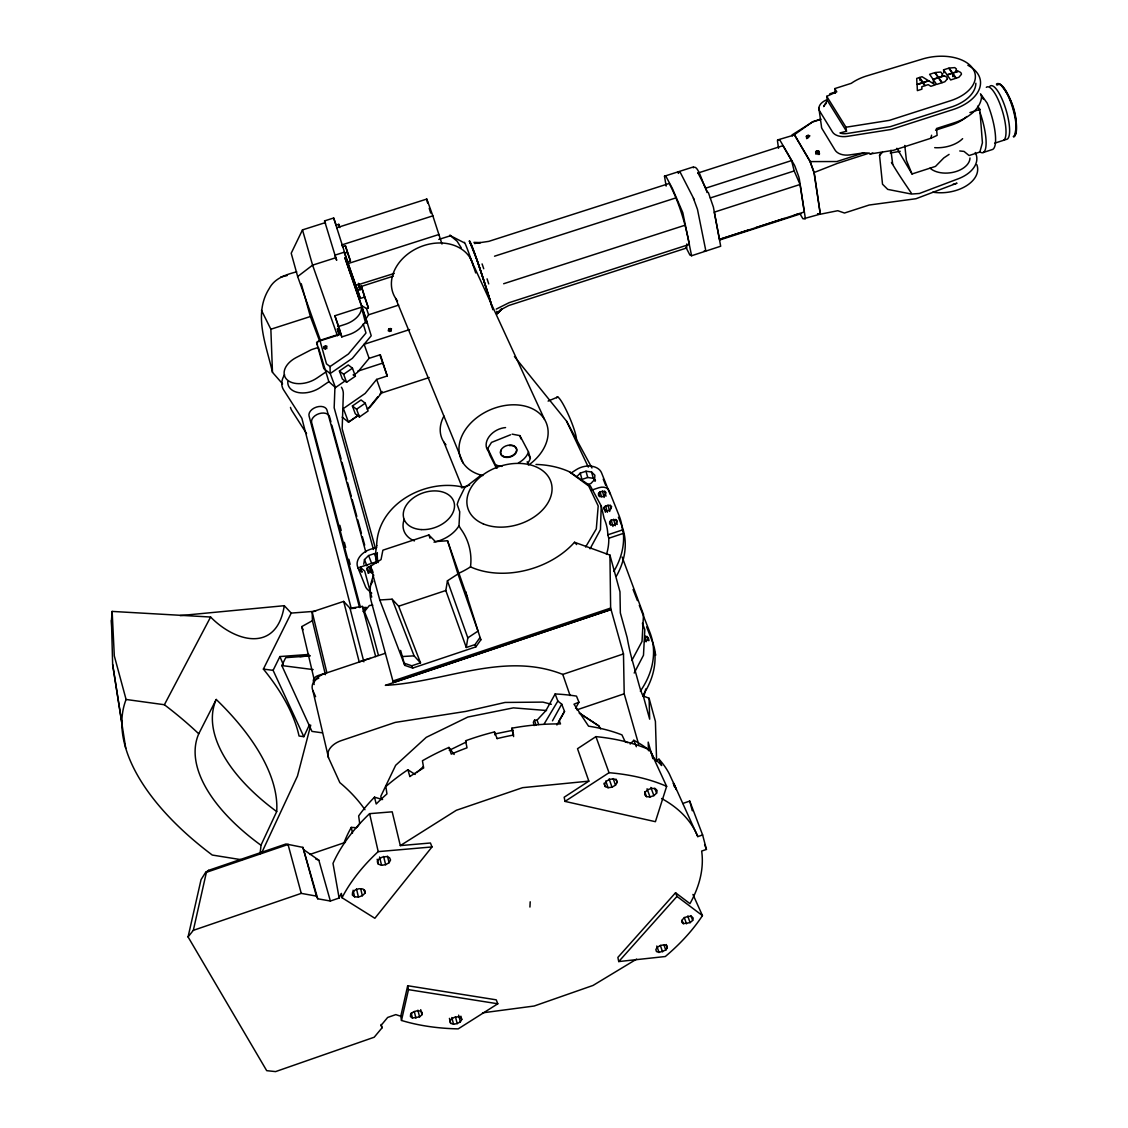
<?xml version="1.0" encoding="UTF-8"?>
<svg xmlns="http://www.w3.org/2000/svg" width="1128" height="1128" viewBox="0 0 1128 1128"><rect width="100%" height="100%" fill="white"/><g stroke="black" fill="none" stroke-linecap="round" stroke-linejoin="round"><path stroke-width="1.5" d="M693.241 167.719C698.754 163.123 704.098 190.787 708.384 192.634L713.389 207.073L720.693 246.228L691.591 255.746L689.913 255.041L685.852 247.201M686.811 243.916L686.712 247.963L508.714 305.533L501.593 309.312L496.983 313.852L501.706 308.931L496.616 313.302M536.011 464.454A84.346 64.07 -17.3 0 1 569.414 471.786L590.268 485.773L601.238 505.964L600.448 529.61L590.043 548.828M334.945 386.974L334.17 407.786L373.467 549.491M646.316 641.733L644.765 635.952L648.262 637.673L648.191 639.505L644.525 641.846M642.65 625.279L642.72 623.474M458.913 573.193A62.787 44.105 -19.4 0 0 470.489 566.876C472.167 554.074 469.036 540.834 461.69 530.202A57.57 40.481 -17.3 0 1 458.997 525.761L459.731 511.759L457.192 504.456A57.57 40.481 -17.3 0 1 459.04 499.21L464.637 487.818L480.993 475.17M529.934 907.053L530.202 901.794M125.744 748.287L112.645 664.491L111.46 620.442L112.151 611.418L210.598 617.03C236.147 643.016 276.952 652.619 284.284 605.694L180.113 615.606M609.712 521.644L609.599 523.477L610.967 524.83L613.279 525.183L615.648 524.393L617.284 520.924L615.916 519.571L611.235 520.008L609.712 521.644L610.586 524.872M604.1 507.389L604.002 509.207L605.341 510.547L607.639 510.885L609.994 510.11L611.616 506.683L610.262 505.344L605.623 505.795L604.1 507.389L605.412 512.253M598.573 493.345L598.46 495.136L599.8 496.447L602.07 496.785L604.425 496.01L606.032 492.626L604.707 491.314L600.096 491.752L598.573 493.345L599.461 496.588M364.88 893.291L365.091 890.711L362.849 888.963L359.042 888.709L355.094 890.062L352.556 892.502L352.359 895.068L354.615 896.816L358.422 897.056L362.342 895.702L364.88 893.291L364.104 889.978M376.653 545.388C377.626 503.892 425.707 478.145 463.354 487.226M421.957 1014.706L422.21 1012.465L420.208 1010.984L416.711 1010.857L413.059 1012.126L410.648 1014.312L410.409 1016.568L412.425 1018.034L419.56 1016.892L421.957 1014.706L420.716 1009.673M370.872 584.727L372.832 581.174M480.824 639.858L480.006 637.546L475.015 644.581L466.301 647.5L467.81 637.842L447.449 580.793L457.954 573.969L447.548 540.763L435.394 541.581L428.866 534.968L382.885 550.182L381.038 559.573L370.548 566.27L379.769 599.983L404.769 665.365L412.679 668.072L475.833 646.894L480.824 639.858L465.624 591.763L466.428 594.075M368.151 573.25L367.164 568.145L371.197 565.72M363.752 564.211L364.485 559.587L368.588 555.54L374.468 553.58L377.203 554.031M466.301 647.5L445.814 590.508L447.449 580.793M282.578 383.873L272.482 372.339C266.434 345.549 252.855 314.148 269.225 288.585C274.668 278.094 286.075 274.597 296.706 271.806M299.949 656.623L309.96 655.791M552.48 720.834L561.702 704.14L557.852 701.066L555.145 693.96A169.947 104.467 -17.9 0 1 576.493 696.117L578.946 702.222L575.548 708.257M656.581 793.167L657.13 790.502L655.298 788.641L651.772 788.303L647.923 789.628L645.202 792.11L644.68 794.775L646.513 796.622L650.024 796.946L653.873 795.635L656.581 793.167L654.776 788.26M381.123 1024.464L382.11 1027.749L374.2 1037.224L275.599 1071.6L266.702 1070.669L188.066 936.917L201.052 879.629L205.648 872.325L208.595 870.337L285.976 843.984L302.924 847.396L317.758 898.776L330.363 901.032L339.119 898.029A201.658 117.82 -18.2 0 1 341.375 893.418L342.024 897.733L374.863 918.277L431.996 846.945L430.431 842.997L400.313 845.605L392.206 811.822L369.603 813.655A196.399 116.988 -18.1 0 0 333 863.385L339.119 898.029M188.066 936.917L193.325 930.346L206.396 872.325L288.204 844.435M400.778 1016.215L407.687 985.731L496.235 999.831L497.8 1003.779L458.194 1028.877A202.095 117.805 -18.2 0 1 401.483 1020.445L400.778 1016.215A201.672 117.834 -18.2 0 1 395.815 1014.608L387.651 1017.456L380.982 1025.479L382.11 1027.749M401.483 1020.445L408.491 989.651L407.687 985.731M692.662 920.406L693.212 918.065L691.549 916.486L688.306 916.288L684.724 917.529L682.186 919.757L681.65 922.098L683.314 923.663L690.11 922.619L692.662 920.406L690.9 915.598M872.818 153.027L869.744 154.028L893.573 150.278L930.84 138.279L931.587 135.205M959.745 150.955L964.017 151.406L969.079 155.537L979.823 152.054L982.417 142.819L979.851 109.388L977.581 106.187M310.736 725.163L297.468 776.064L261.752 852.697M666.648 786.343L655.41 821.692L565.015 801.402L564.169 797.228L588.844 781.14L577.522 748.71L595.922 736.626A196.399 116.988 -18.1 0 1 649.883 749.951L666.648 786.343A202.095 117.805 -18.2 0 0 609.035 772.708L565.015 801.402M260.963 845.239L276.698 811.582A249.937 115.197 26.5 0 0 216.223 699.459L198.754 733.792A176.49 86.264 22.9 0 0 260.963 845.239A252.94 113.392 26.3 0 1 259.778 854.065M315.628 611.235L291.221 613.082L263.388 669.087A245.312 117.834 26.8 0 1 299.047 736.006L303.827 736.683L309.537 724.557M325.174 222.667L302.473 229.9L291.207 253.236L297.665 276.543L320.62 340.924M975.255 152.492A33.473 20.685 -7.1 0 1 956.671 179.38L919.39 193.494L911.424 194.044L887.736 189.391L882.519 184.216L879.544 155.438L880.94 152.576M322.397 732.847L311.948 731.395L281.817 665.562L285.694 657.666L309.918 655.904M1014.284 136.107C1019.825 118.962 1012.098 97.614 1000.353 84.459L997.265 84.572M303.827 736.683L273.103 670.342L279.899 656.552L308.917 654.437M634.19 673.049L643.482 655.241L644.821 629.678L642.41 623.192M208.215 871.07L208.595 870.337M112.151 611.418L114.309 655.918L126.082 699.473L164.392 704.732L210.598 617.03M631.807 660.514L642.029 641.409L643.51 614.591L622.134 557.035M555.145 693.96L545.91 710.612L537.055 720.143L534.517 720.143L533.347 722.244L534.108 725.586M389.089 862.694L390.57 860.001L389.527 857.661L386.354 856.575L382.237 857.139L378.782 859.155L377.316 861.848L378.374 864.189L381.56 865.275L385.649 864.697L389.089 862.694L387.454 856.11M557.852 701.066L544.359 723.598M556.908 724.994L564.522 711.415L561.702 704.14M564.522 711.415L559.234 720.609L560.517 723.936A174.445 105.369 -18 0 0 511.9 728.18L513.607 736.584M585.601 547.01L596.303 528.905L598.207 505.95L588.703 485.999L569.414 471.786M461.775 1019.515L460.915 1017.583L458.095 1016.751L454.401 1017.343L451.242 1019.148L449.832 1021.446L450.706 1023.378L453.526 1024.196L457.221 1023.59L460.365 1021.813L461.775 1019.515L460.901 1016.187M615.479 785.173L617.185 782.437L616.438 780.012L613.547 778.828L609.599 779.349L606.117 781.38L604.425 784.129L605.172 786.54L608.077 787.711L612.01 787.189L615.479 785.173L613.167 778.574M693.396 166.93L664.491 176.194L666.14 186.092M496.517 468.289L489.707 454.838L487.705 448.521L491.512 442.402L510.575 434.774M345.112 380.911L335.481 387.553L330.208 373.537L323.821 368.616L316.63 342.686L319.915 340.388L338.936 334.255L337.413 329.023L339.316 328.417L341.798 336.919L348.693 334.692A20.812 13.099 -18.8 0 0 363.286 324.187L365.43 322.481L361.468 307.197L334.875 315.755L341.798 336.919M678.323 171.921L679.874 171.794M398.706 305.096L368.602 314.797L365.98 318.731L371.225 335.777L352.387 358.323L330.208 373.537L330.039 366.572L326.471 363.822L319.915 340.388M665.76 950.1L667.339 947.746L666.733 945.743L664.166 944.855L660.599 945.405L657.412 947.21L655.833 949.55L656.454 951.553L659.034 952.441L665.76 950.1L664.082 945.278M826.739 96.345L845.972 127.224L889.4 120.358L950.439 100.759A39.607 23.462 -7.5 0 0 972.646 68.3A39.607 23.462 -7.5 0 0 921.632 59.29L866.121 76.112A40.989 24.492 -8.4 0 0 851.287 83.317L834.762 88.604L836.793 91.819L827.444 96.007A9.475 5.654 -9.2 0 0 826.739 96.345L827.289 100.35L823.694 106.596A9.616 5.767 -9.2 0 1 826.19 103.494M362.962 611.404L366.205 607.386L362.722 607.654M363.879 612.307L369.364 605.496L372.762 605.2M368.306 408.491L377.866 396.732M379.981 394.123L382.11 391.515M429.19 377.542L381.504 393.037L370.111 407.039L367.234 409.055M380.376 354.827L387.242 375.976L376.639 379.417L365.162 393.432L343.391 408.562L348.496 422.14L358.69 415.203M388.779 328.868L388.258 330.786L389.498 331.11L390.951 330.645L391.486 328.727L388.779 328.868L389.71 331.561M387.242 375.976L379.84 354.869L369.124 358.337L357.505 372.367L353.374 375.215M324.258 346.395L323.68 348.326L324.906 348.665L326.373 348.185L326.951 346.24L324.258 346.395L325.315 349.172M930.84 138.279L937.128 135.374L936.48 128.522L953.907 122.91A43.936 26.296 -7.4 0 0 981.543 96.148M673.839 783.593L682.792 803.46L689.716 801.077L702.617 834.946L706.438 849.412L701.658 851.076A182.919 106.836 -18.2 0 1 689.969 903.641L675.545 892.756L617.862 957.418L618.75 961.564L665.323 956.516A202.095 117.805 -18.2 0 0 702.448 915.612L692.944 894.433M618.75 961.564L676.983 896.407L675.545 892.756M879.544 155.438L882.491 152.209M819.196 151.462L817.504 153.281L815.685 152.604L816.305 151.152L818.491 150.912L819.534 153.845M691.591 255.746L682.807 212.67L672.373 188.503L666.042 176.518L664.491 176.194M497.138 313.697L501.706 308.931M576.479 477.017L580.243 473.125L586.01 471.222L591.594 472.012L594.879 475.226L594.597 479.626L590.832 483.545L587.928 484.504M630.171 744.057L633.823 740.292A174.445 105.369 -18 0 1 650.785 751.445L653.986 758.27M806.365 136.291L808.099 135.318L809.862 135.825L808.156 137.447L806.365 136.291L806.717 138.673M416.726 772.666L423.155 766.814M297.665 276.543L312.597 265.151L335.791 257.734L336.68 260.3L334.861 255.182L344.139 252.221L360.17 298.116L359.127 298.455L344.872 257.678L367.432 323.426L365.43 322.481M820.578 119.441L812.456 122.035L792.025 134.937L794.352 134.711L812.738 121.697L820.874 119.103M358.591 415.09L348.496 422.14L342.193 417.177M359.451 417.007L368.095 410.973L365.246 403.189L361.059 399.961L352.401 405.981L355.278 413.75L359.451 417.007L356.575 409.238L352.401 405.981M356.575 409.238L365.246 403.189M656.129 761.132L658.949 759.172A174.445 105.369 -18 0 1 669.256 773.766L672.415 780.675A175.46 105.581 -18 0 1 676.25 789.572L673.303 783.213A174.417 105.355 -18 0 1 673.684 784.369M346.578 382.279L355.39 376.202L352.458 368.179L348.228 364.964L339.401 371.027L342.376 379.036L346.578 382.279L343.617 374.256L339.401 371.027M343.617 374.256L352.458 368.179M330.039 366.572L348.411 353.995L365.98 333.028L363.286 324.187M325.329 372.367L316.926 378.063A21.672 13.818 -19.9 0 1 286.85 379.53A21.672 13.818 -19.9 0 1 296.297 357.505L311.427 349.652L318.406 347.41L328.854 381.673L320.493 387.369A21.587 13.818 -20 0 1 298.582 392.614A21.587 13.818 -20 0 1 287.795 381.687M949.085 154.395L943.798 157.934L935.507 166.394L912.016 173.98L896.901 148.29M467.81 637.842L477.99 631.116L457.954 573.969M570.853 473.168L576.366 469.629A16.694 11.731 -15.3 0 1 601.562 472.858L610.022 494.078M400.313 845.605L456.361 810.271L522.602 787.668L588.844 781.14M636.615 959.11L593.046 985.435L534.164 1006.021L482.53 1012.845M314.049 679.056L301.726 626.618L312.414 620.682L312.174 611.869L343.659 601.407L349.976 608.189L363.879 661.826M496.235 309.128L509.095 302.685L689.377 244.395C685.316 223.372 679.169 202.476 669.228 183.469L488.776 241.364L474.479 243.465L480.486 242.59L473.929 242.379M449.268 750.303L466.372 741.97M548.095 401.103L557.796 397M845.972 127.224L846.494 131.257L839.951 132.935A9.743 5.908 -8.9 0 0 846.916 133.527L890.119 126.703L951.003 107.146A39.494 23.476 -7.5 0 0 975.861 83.232M952.864 184.4A33.431 20.699 -7.1 0 0 956.163 183.455L956.995 183.173L915.992 198.725L869.18 205.028L844.477 213.023L837.766 210.71L820.324 214.207L814.007 172.556L837.455 163.363L869.364 153.084L863.78 152.858L849.807 154.903A14.34 9.348 -7.9 0 1 834.96 149.939L822.213 128.973A14.171 7.981 -10 0 1 821.438 126.294L818.9 108.232M578.946 702.222L573.983 704.196L588.562 726.178A174.445 105.369 -18 0 1 621.951 734.892L625.109 741.646A175.46 105.581 -18 0 1 627.732 742.689M661.586 798.511A182.919 106.836 -18.2 0 1 697.795 836.609L702.617 834.946M193.325 930.346L301.261 893.376L316.418 896.111L317.758 898.776M309.833 854.46L345.422 842.334M576.859 709.864L624.207 693.805L623.488 653.916L610.629 608.077L609.938 555.103L574.519 542.258A74.533 52.734 -17.4 0 1 470.489 566.876M610.629 608.077L392.741 681.072L393.319 682.496L611.052 609.543L385.353 685.345C444.559 682.313 504.258 651.096 562.773 674.417L623.488 653.916M385.423 653.253L325.188 673.416A18.274 12.112 -14.5 0 0 312.823 690.449L328.53 757.762L339.852 782.635A285.638 170.215 -11 0 1 364.95 809.707M403.866 663.067L411.791 665.788L420.518 662.855L398.663 606.215L392.121 599.208L379.769 599.983M606.497 554.412A83.599 60.066 -17.5 0 0 608.767 538.253L607.823 534.813L622.459 529.934A98.785 70.881 -17.5 0 0 619.032 515.482L609.106 490.638A8.446 5.978 -15.1 0 0 598.912 487.719L590.973 490.342M398.663 606.215L445.814 590.508M608.767 538.253L623.375 533.375L622.459 529.934M595.485 480.443L593.3 478.3L587.73 477.496L581.977 479.4L580.243 473.125M376.611 547.63L371.803 548.885A17.047 11.957 -21.1 0 0 360.227 570.556L362.116 572.178L360.128 567.158L377.838 561.293M372.649 570.979L370.252 571.769L366.882 570.007M461.437 487.775L469.657 485.068M983.137 152.534L992.682 149.418A33.276 9.01 73.5 0 0 987.155 103.113L980.472 93.765M720.933 238.896L749.26 229.731M755.929 227.574L784.256 218.409M794.267 215.166L799.259 213.559M719.579 240.038L801.261 213.615M799.865 213.657L802.53 218.113A4.639 0.832 72.6 0 0 803.221 218.846L819.845 214.221A4.653 0.874 72.7 0 0 820.084 212.614L814.501 174.502A4.738 0.902 72.9 0 0 813.443 170.596L810.355 162.206A4.738 0.902 72.9 0 0 809.439 160.134L795 135.642A4.681 0.874 73 0 0 794.309 134.979L777.742 139.9A4.653 0.832 73 0 0 777.573 141.62L778.531 148.29M357.759 371.183L383.224 362.934M272.482 372.339L270.861 329.235L310.383 316.531L319.633 341.093M969.897 112.588L979.851 109.388M368.391 307.888L364.626 297.059L359.24 298.793L361.665 305.702L366.515 308.494L368.391 307.888A51.719 0.86 71.6 0 1 364.175 295.042L361.693 287.048M710.344 197.936L794.183 170.948L800.062 184.484L804.278 211.979L719.481 239.418L714.278 212.149L800.062 184.484M863.78 152.858L836.849 161.53L810.087 161.6L794.352 134.711M935.549 130.185L951.313 125.109A35.264 21.178 -7.4 0 0 966.809 116.537M338.047 326.641L344.971 324.413A20.91 13.085 -18.7 0 0 361.468 307.197M317.264 341.713L339.302 334.748M503.652 283.734L685.443 225.092M409.675 329.559L364.118 344.28L369.124 358.337M994.614 143.2L1007.36 139.082A28.003 7.783 73.5 0 0 1005.245 107.386A28.003 7.783 73.5 0 0 989.89 86.207M919.672 77.48L922.055 76.718L928.471 80.694L923.056 82.415L919.672 77.48L919.969 80.567M943.558 69.837L948.733 68.188L952.215 73.108L947.012 74.772L943.558 69.837L943.826 72.925M335.791 257.734L324.554 220.905L333.662 218L347.593 261.851L350.427 260.949L348.044 253.631L345.408 245.777L342.559 246.694L341.953 244.875L432.856 215.857L441.979 244.057M347.593 261.851L348.143 263.543L439.018 234.469M933.194 79.468L938.383 77.804L941.852 82.781L936.635 84.445L933.194 79.468L933.519 82.936M952.737 73.193L958.504 71.36L960.295 72.234A5.668 3.356 -7.2 0 1 961.409 74.363L958.899 77.254L956.248 78.17L952.737 73.193L953.033 76.676M697.823 173.077L782.931 145.681L791.574 160.571L794.183 170.948M394.264 273.427L355.87 285.44M358.676 287.273L393.362 276.148M356.998 288.26L355.94 288.599L356.758 290.897M357.364 289.684L360.156 288.782L360.579 289.6L357.787 290.502L357.364 289.684L348.143 263.543M357.153 292.053L358.21 291.715L360.17 298.116M697.95 172.936L705.874 188.122L791.574 160.571M494.529 256.211L676.391 197.738M335.989 225.219L338.795 224.331L339.288 225.374M432.856 215.857L426.779 199.064L336.708 227.757L336.99 228.49M829.771 93.807L834.72 92.228M344.59 253.292L347.438 252.39L350.427 260.949M952.582 72.982L958.024 71.247L955.698 71.149L956.431 69.005L954.796 67.609L949.099 68.061L952.582 72.982L952.892 76.464M438.792 239.418L450.509 235.752L464.327 242.83A40.143 1.311 71.9 0 1 475.72 272.948M900.243 151.293L890.232 153.041M280.844 277.009L287.161 275.556M494.557 734.018L513.268 730.211M349.976 608.189L362.384 606.427L371.267 628.409L378.374 655.128M342.024 897.733A202.095 117.805 -18.2 0 1 378.204 851.626L431.996 846.945M777.742 139.9L779.42 139.759A4.681 0.846 73 0 1 780.082 140.422L794.338 164.998A4.738 0.874 72.9 0 1 795.24 167.071L798.314 175.46A4.738 0.874 72.8 0 1 799.385 179.366L805.209 217.436A4.653 0.846 72.6 0 1 804.997 219.029M350.512 608.584L355.743 608.175M402.061 656.552L414.075 655.847L420.518 662.855M205.648 872.325L206.396 872.325M343.772 843.49A174.445 105.369 -18 0 1 351.301 827.388L356.392 827.712M546.53 710.513L513.381 707.862L467.838 717.041L426.271 737.331L395.66 765.306L380.855 796.171L381.194 799.54M819.845 214.221L818.011 214.066A4.639 0.874 72.7 0 1 817.574 213.714L820.324 214.207M281.817 665.562L313.175 669.595M263.388 669.087L273.103 670.342M408.491 989.651L497.8 1003.779M241.716 859.776L212.275 855.052A255.986 125.377 22.9 0 1 126.082 699.473M512.168 434.139L519.895 435.619L528.482 451.919L530.371 458.264A20.769 14.312 -16.9 0 1 527.735 463.143M704.182 250.909L705.564 251.22L705.606 249.683L697.485 209.413L693.156 197.541L680.071 172.034M551.366 704.253L542.878 702.109L505.076 702.448L465.737 711.415L395.209 722.413L341.347 740.588A18.809 12.056 -14.9 0 0 328.53 757.762M357.209 827.092A175.46 105.581 -18 0 1 359.691 823.51L358.648 815.939A174.445 105.369 -18 0 1 374.496 797.172L382.603 799.555M315.769 859.042L318.829 860.199L330.363 901.032M642.904 695.821L649.093 698.274L655.41 721.412L656.623 761.33M374.496 797.172L376.202 804.01A175.432 105.553 -18 0 1 386.946 793.929L385.861 786.512A174.445 105.369 -18 0 1 407.857 769.775L415.203 774.457M579.355 713.009L598.869 725.882L600.646 728.885M579.411 713.178L598.926 726.051M304.25 850.075L318.829 860.199M676.983 896.407L702.448 915.612M353.276 374.595L355.39 376.202M335.481 387.553L328.854 381.673M360.128 567.158L364.696 571.064L371.746 597.107M371.746 593.159L367.897 589.845A16.892 11.943 -21.3 0 1 365.401 586.433L357.717 567.144M284.284 605.694L291.221 613.082M469.389 241.209L477.088 260.201L490.962 303.065M574.519 542.258L576.648 544.57M514.438 356.561L566.566 421.153L591.96 467.993M409.873 776.529A175.46 105.581 -18 0 1 423.663 767.985L422.436 760.751A174.445 105.369 -18 0 1 448.944 747.427L454.147 754.477M979.823 152.054L979.597 151.716A33.064 8.798 73.4 0 0 979.865 151.899A33.29 8.855 73.4 0 0 980.105 112.772M911.396 193.255L907.025 186.74A832.577 355.475 21.5 0 1 891.458 162.474M306.534 433.547L291.969 410.789A27.566 17.851 -20.1 0 1 290.474 407.391M461.324 247.948L457.108 241.237L450.509 235.752A51.55 1.424 71.8 0 0 450.058 236.034M827.289 100.35L846.494 131.257M427.244 201.898L427.85 203.04L426.779 199.064M528.806 455.303L530.371 458.264M487.705 448.521L497.039 468.12M261.47 310.327L270.861 329.235M566.566 421.153L588.308 467.091M593.554 478.173L595.062 481.346M693.438 198.133L694.03 199.628M470.235 258.115L544.514 419.376M682.792 803.46L697.795 836.609M312.823 690.449L315.6 696.667M301.726 626.618L303.094 629.734M658.949 759.172L661.699 765.56A175.432 105.553 -18 0 0 653.972 758.27M279.899 656.552L283.297 664.533M395.618 298.356L463.143 463.002M443.91 442.162L462.297 487.606M603.24 479.146L605.778 485.505M618.426 517.273L621.598 525.225A98.319 70.867 -17.5 0 1 616.565 575.83M367.164 568.145L369.082 573.01M370.548 566.27L373.086 572.742M368.828 566.51L371.366 572.996M364.485 559.587L367.023 566.016M633.076 589.493L637.419 600.589M639.294 605.341L649.855 632.3A93.243 70.514 -17.9 0 1 640.309 691.182M646.654 626.942L652.139 640.986A92.834 70.472 -18 0 1 655.579 655.34L654.776 652.294A92.975 70.486 -18 0 1 642.734 695.482M633.823 740.292L636.347 746.722M448.944 747.427L451.256 754.124A175.418 105.553 -18 0 1 467.02 747.822L465.596 740.772A174.445 105.369 -18 0 1 494.501 731.931L497.11 738.6M411.791 665.788L412.679 668.072M368.588 555.54L371.732 563.591M374.468 553.58L377.598 561.645M392.121 599.208L414.075 655.847M704.605 844.59L706.438 849.412M316.63 342.686L317.518 345.055M325.724 345.915L326.767 348.707M650.87 787.443L653.873 795.635M537.055 720.143L538.676 724.557M647.049 788.768L650.024 796.946M527.171 461.747L528.327 464.947M644.737 791.701L646.513 796.622M334.875 315.755L338.767 326.866M687.784 916.204L690.11 922.619M595.922 736.626L609.035 772.708M684.231 917.431L686.543 923.86M682.158 920.448L683.314 923.663M428.866 534.968L430.022 538.239M810.087 161.6L814.007 172.556M324.554 220.905L325.513 223.598M376.639 379.417L381.504 393.037M912.016 173.98L906.39 160.246L904.783 145.456M475.015 644.581L475.833 646.894M616.015 779.138L617.185 782.437M333.662 218L335.947 224.486M609.12 778.926L612.01 787.189M357.759 290.446L358.21 291.715M337.413 329.023L339.105 333.832M337.441 335.777L312.597 265.151L302.473 229.9M666.225 944.531L667.339 947.746M605.778 781.098L608.077 787.711M360.156 288.782L358.422 283.325L360.579 289.6M447.548 540.763L467.57 597.953M604.03 783.241L605.172 786.54M660.345 945.447L662.587 951.891M656.806 946.011L659.034 952.441M562.773 674.417L570.091 695.581M892.713 164.364L890.909 150.25M390.246 328.403L391.162 331.096M482.093 263.91L483.729 268.746M487.084 278.842L488.72 283.918M361.045 285.497L364.626 297.059M429.218 208.257L430.684 213.037M338.795 224.331L339.796 227.588M345.408 245.777L347.438 252.39M356.194 288.867L358.732 297.129M534.517 720.143L536.026 725.149M519.895 435.619L520.84 438.792M407.871 769.775L409.873 776.529M624.207 693.805L638.674 744.438M652.83 758.622L648.205 742.111L648.431 750.698M375.511 548.589L342.165 428.809L343.321 394.109A27.566 17.851 -20.1 0 0 341.417 387.2M301.246 283.706L310.383 316.531M400.637 650.433L404.769 665.365M302.924 847.396L316.418 896.111M609.938 555.103L619.977 591.805L620.344 612.927L627.126 637.503A59.587 7.219 82.7 0 0 631.779 658.526L639.195 685.331A58.825 7.022 82.8 0 0 643.439 696.582L649.672 719.17L649.093 698.274M586.01 471.222L587.73 477.496M330.927 421.801L329.531 416.726A9.419 6.162 -20.3 0 0 318.998 413.694A9.419 6.162 -20.3 0 0 311.638 422.549L360.438 607.357M331.843 425.185L341.093 458.969M342.024 462.339L346.648 479.245M347.565 482.615L351.273 496.137M352.19 499.507L356.815 516.398M357.745 519.782L361.439 533.304M362.37 536.674L364.682 545.12M365.796 552.029L326.993 410.127A9.447 6.148 -20.2 0 0 316.432 407.095A9.447 6.148 -20.2 0 0 309.058 415.964L359.55 607.555M600.096 491.752L601.407 496.616M591.594 472.012L593.3 478.3M288.049 844.519L301.261 893.376M705.874 188.122L707.073 192.564M611.235 520.008L612.969 526.494M602.423 490.976L604.171 497.462M605.623 505.795L607.372 512.281M393.319 682.496L371.211 601.238A65.734 47.038 -20.1 0 1 373.777 575.097M689.716 801.077L692.296 810.778M610.262 505.344L611.136 508.587M613.604 519.232L615.338 525.718M604.707 491.314L606.004 496.179M607.978 505.006L609.712 511.492M648.262 637.673L649.037 640.563M615.916 519.571L617.199 524.435M646.95 636.319L648.106 640.662M362.384 606.427L375.68 656.595M339.852 525.352L341.192 530.442M344.336 542.314L345.676 547.404M348.82 559.262L350.159 564.352M458.631 1015.144L460.365 1021.813M351.245 608.471L301.867 418.291L283.607 389.893A27.833 17.822 -20 0 1 284.594 374.722M455.486 1016.934L457.221 1023.59M451.82 1017.526L453.526 1024.196M343.659 601.407L359.183 661.812L367.827 658.921A6.824 4.568 -15.4 0 1 370.435 658.414M449.423 1018.372L450.706 1023.378M383.619 856.462L385.649 864.697M417.91 1010.166L419.56 1016.892M511.9 728.18L513.578 735.033A175.46 105.581 -18 0 0 497.124 738.6M379.544 857.026L381.56 865.275M377.161 859.24L378.374 864.189M414.272 1011.421L415.922 1018.161M411.198 1012.986L412.425 1018.034M312.174 611.869L326.852 672.626L318.181 675.531A6.867 4.568 -14.3 0 0 313.556 681.918M312.414 620.682L325.414 674.699M601.238 505.964L604.157 518.513A83.726 60.08 -17.5 0 1 607.823 534.813M360.791 889.104L362.342 895.702M356.49 888.793L358.422 897.056M353.078 890.203L354.615 896.816M369.603 813.655L378.204 851.626M494.501 731.931L495.206 735.259M351.301 827.388L352.5 833.155M496.771 311.314L497.067 312.851M112.645 664.491L121.824 722.822M678.323 172.499L678.464 173.402L678.45 171.724M808.099 135.318L808.452 137.686M807.014 135.67L807.366 138.039M816.305 151.152L816.658 153.577M815.657 151.843L815.995 154.254M818.491 150.912L819.013 154.536M817.391 150.785L817.913 154.451M834.762 88.604L835.397 93.314M111.46 620.442L111.813 628.62M470.122 243.394A37.816 1.325 71.9 0 1 478.526 264.629A37.816 1.325 71.9 0 1 491.893 306.717M792.307 135.952A4.653 0.874 73 0 1 792.378 135.36M826.048 100.11A14.255 8.545 -9.2 0 0 819.689 111.108L832.506 132.004A14.424 8.742 -8.9 0 0 847.368 136.361L891.219 129.438L952.751 109.656A44.175 26.254 -7.5 0 0 967.852 65.269M976.806 164.617A33.332 20.713 -7 0 1 966.428 185.782A33.332 20.713 -7 0 1 932.842 192.169M276.698 811.582A174.304 87.519 22.9 0 1 216.223 699.459M164.378 704.746A252.898 113.308 26.4 0 1 198.739 733.792M445.955 444.784A39.889 29.328 -22.7 0 1 443.953 416.077M482.854 475.565A46.319 33.685 -23.3 0 1 467.81 426.426A46.319 33.685 -23.3 0 1 535.504 410.451A46.319 33.685 -23.3 0 1 529.244 464.623M397.564 300.993A42.526 33.375 -22.6 0 1 417.797 247.948A42.526 33.375 -22.6 0 1 473.295 265.7M556.71 397.817A24.012 3.37 66.9 0 1 567.553 412.904A24.012 3.37 66.9 0 1 576.422 440.357M509.165 445.546A8.333 5.725 -16.9 0 1 516.666 451.355A8.333 5.725 -16.9 0 1 506.077 457.418A8.333 5.725 -16.9 0 1 501.368 450.016M528.482 451.919A20.826 14.297 -16.9 0 1 518.443 462.889M501.974 466.386A20.826 14.297 -16.9 0 1 496.038 464.962M489.284 452.102A17.554 12.704 -27.1 0 1 488.635 437.34A17.554 12.704 -27.1 0 1 505.57 427.582M314.162 684.527A6.881 4.568 -14.3 0 1 318.801 678.139M645.724 688.94A77.987 59.643 -18.1 0 1 643.58 696.907M376.442 562.957A67.088 47.362 -19.5 0 1 376.865 545.599M623.375 533.375A98.615 70.881 -17.5 0 1 613.773 571.445M378.077 562.618A65.424 46.192 -19.5 0 1 377.344 552.593M458.997 525.761A30.357 21.192 -19.3 0 1 433.998 542.159M414.441 540.918A30.357 21.192 -19.3 0 1 404.205 519.359M996.828 85.023A27.298 7.684 73.5 0 1 1012.606 106.117A27.298 7.684 73.5 0 1 1013.254 136.53M962.635 138.659A26.452 16.088 -7.2 0 1 934.703 147.669M469.445 241.66A40.143 1.41 71.9 0 1 478.216 263.458A40.143 1.41 71.9 0 1 492.865 309.735M978.455 108.33A33.29 8.855 73.4 0 1 979.301 110.516M980.979 95.245A28.017 7.586 73.5 0 1 983.545 99.405M969.981 157.962A21.77 13.451 -7 0 1 954.302 172.034A21.77 13.451 -7 0 1 930.036 168.157M365.98 318.731A55.314 1.057 71.5 0 1 361.665 305.702M368.602 314.797A51.733 0.916 71.6 0 1 366.515 308.494M996.391 84.121A28.003 7.868 73.5 0 1 1011.83 105.271A28.003 7.868 73.5 0 1 1013.846 136.982M986.323 87.35A28.003 7.741 73.5 0 1 1001.622 108.556A28.003 7.741 73.5 0 1 1003.779 140.239M674.036 785.539A174.417 105.355 -18 0 1 674.361 786.71M947.407 78.847L944.883 81.738L942.232 82.654L938.764 77.677L944.517 75.83L946.843 77.197L947.407 78.847M942.529 73.983L941.725 75.618L944.051 75.717L938.595 77.451L935.168 72.53L940.738 72.037L942.529 73.983M919.193 77.635L916.726 78.424L916.937 84.374L922.591 82.57L919.193 77.635M934.788 72.643L929.613 74.307L933.025 79.242L938.228 77.578L934.788 72.643M920.265 83.613L917.092 84.628L917.374 90.621L921.914 89.168L921.816 86.701L924.805 85.742L922.76 82.809L920.265 83.613M928.795 80.878L923.226 82.668L925.228 85.601L928.245 84.628L930.84 86.306L935.366 84.854L928.795 80.878M952.356 73.32L947.167 74.984L950.664 79.961L955.881 78.283L952.356 73.32M483.221 523.843A43.597 30.512 -17.3 0 0 551.648 493.232A43.597 30.512 -17.3 0 0 493.542 468.726A43.597 30.512 -17.3 0 0 483.221 523.843M421.252 529.582A26.395 18.33 -19.3 0 0 453.893 501.847A26.395 18.33 -19.3 0 0 411.509 499.366A26.395 18.33 -19.3 0 0 421.252 529.582M503.455 456.389A8.333 5.725 -16.9 0 0 516.582 450.678A8.333 5.725 -16.9 0 0 505.57 446.039A8.333 5.725 -16.9 0 0 503.455 456.389"/></g></svg>
